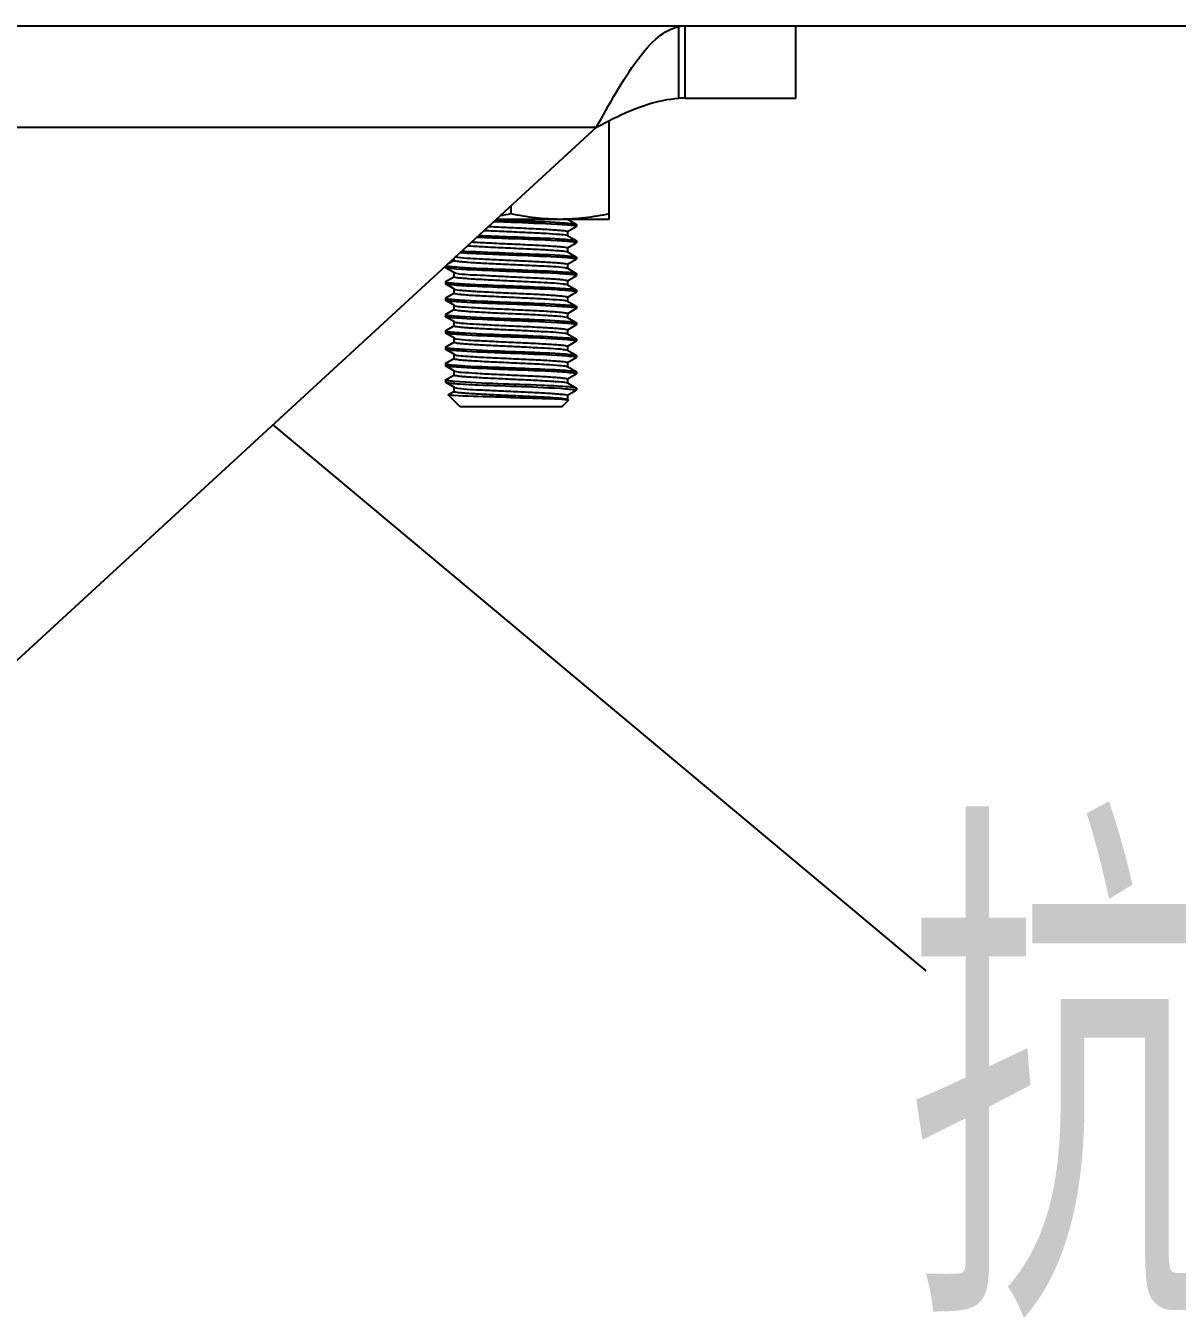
# Model space of a CAD drawing. Extents: x 1031190 to 1725648, y 733081 to 1571294.
# Drawn here: x 1140606 to 1141606, y 1238075 to 1239198 of the extents above; entities that cross this region are included whole.
import ezdxf

# ---------------------------------------------------------------- set-up
doc = ezdxf.new("R2010")
doc.units = 0
doc.header["$LTSCALE"] = 1000
doc.header["$MEASUREMENT"] = 0
doc.layers.add('bz', color=2, linetype='Continuous')
doc.layers.add('W_DIM', color=4, linetype='Continuous')
doc.styles.get("Standard").update_dxf_attribs({"font": 'gbenor.shx', "bigfont": 'gbcbig.shx'})
doc.styles.add('wwp100', font='txt.shx', dxfattribs={"width": 0.7, "height": 400, "bigfont": 'hztxt.shx'})
doc.dimstyles.get("Standard").update_dxf_attribs({"dimtxt": 0.18, "dimasz": 0.18, "dimexe": 0.18, "dimexo": 0.0625, "dimgap": 0.09, "dimtad": 0, "dimtih": 1, "dimtoh": 1, "dimdec": 4, "dimzin": 0, "dimdsep": 46, "dimtxsty": 'Standard', "dimcen": 0.09, "dimadec": 0, "dimazin": 0, "dimtfac": 1, "dimtdec": 4, "dimtofl": 0, "dimtmove": 0, "dimatfit": 3, "dimfxl": 0, "dimtolj": 1, "dimtzin": 0, "dimarcsym": 0})

msp = doc.modelspace()

# ---------------------------------------------------------------- linework, layer by layer
at = {"linetype": 'Continuous'}
for p, q in [((1140206.9, 1239198.1), (1141274.8, 1239198.1)), ((1141173.4, 1239135.1), (1141173.4, 1239197.5)), ((1141178.7, 1239135.3), (1141178.7, 1239198.1)), ((1141274.8, 1239135.3), (1141274.8, 1239198.1)), ((1141178.7, 1239135.3), (1141274.8, 1239135.3)), ((1141112.8, 1239029.9), (1141112.8, 1239115.7)), ((1140206.9, 1239110.1), (1141101.8, 1239110.1)), ((1140522.9, 1238577.5), (1141101.8, 1239110.1)), ((1141027.4, 1239041.7), (1141027.4, 1239034.7)), ((1141112.8, 1239029.9), (1141014.6, 1239029.9)), ((1141076.4, 1239030.1), (1141084.2, 1239025.6)), ((1141084.2, 1239025.6), (1141084.3, 1239025.5)), ((1141084.3, 1239025.5), (1141084.3, 1239023.7)), ((1141084.2, 1239023.5), (1141076.4, 1239019.1)), ((1141076.4, 1239015.9), (1141084.2, 1239011.4)), ((1141076.6, 1239019.2), (1141076.6, 1239015.7)), ((1141084.2, 1239023.5), (1141084.3, 1239023.7)), ((1141084.2, 1239009.3), (1141076.4, 1239004.8)), ((1141076.6, 1239005), (1141076.6, 1239001.4)), ((1141084.2, 1239011.4), (1141084.3, 1239011.2)), ((1141084.2, 1239009.3), (1141084.3, 1239009.4)), ((1141084.3, 1239011.2), (1141084.3, 1239009.4)), ((1140972.4, 1238991.1), (1140978.3, 1238994.5)), ((1140978.1, 1238994.3), (1140978.1, 1238996.4)), ((1141076.6, 1238996.4), (1141076.2, 1238996.4)), ((1141076.4, 1239001.6), (1141084.2, 1238997.1)), ((1141084.2, 1238995.1), (1141076.4, 1238990.6)), ((1141076.6, 1238990.8), (1141076.6, 1238987.2)), ((1141084.2, 1238997.1), (1141084.3, 1238997)), ((1141084.2, 1238995.1), (1141084.3, 1238995.2)), ((1141084.3, 1238997), (1141084.3, 1238995.2)), ((1140970.4, 1238989.3), (1140970.4, 1238988.1)), ((1140970.5, 1238987.9), (1140970.4, 1238988.1)), ((1140978.3, 1238983.5), (1140970.5, 1238987.9)), ((1140970.5, 1238975.8), (1140978.3, 1238980.3)), ((1140978.1, 1238980.1), (1140978.1, 1238983.6)), ((1141076.4, 1238987.4), (1141084.2, 1238982.9)), ((1141084.2, 1238980.8), (1141076.4, 1238976.3)), ((1141084.2, 1238982.9), (1141084.3, 1238982.8)), ((1141084.2, 1238980.8), (1141084.3, 1238981)), ((1141084.3, 1238982.8), (1141084.3, 1238981)), ((1140970.5, 1238975.8), (1140970.4, 1238975.6)), ((1140970.4, 1238975.6), (1140970.4, 1238973.9)), ((1140970.5, 1238973.7), (1140970.4, 1238973.9)), ((1140978.3, 1238969.2), (1140970.5, 1238973.7)), ((1140978.1, 1238965.8), (1140978.1, 1238969.4)), ((1141076.2, 1238973.2), (1141076.4, 1238973.1)), ((1141076.4, 1238973.1), (1141084.2, 1238968.7)), ((1141076.6, 1238976.5), (1141076.6, 1238973)), ((1141084.2, 1238968.7), (1141084.3, 1238968.5)), ((1141084.3, 1238968.5), (1141084.3, 1238966.7)), ((1140970.5, 1238961.6), (1140970.4, 1238961.4)), ((1140970.4, 1238961.4), (1140970.4, 1238959.6)), ((1140970.5, 1238959.5), (1140970.4, 1238959.6)), ((1140970.5, 1238961.6), (1140978.3, 1238966)), ((1140978.3, 1238955), (1140970.5, 1238959.5)), ((1141084.2, 1238966.6), (1141076.4, 1238962.1)), ((1141076.4, 1238958.9), (1141084.2, 1238954.4)), ((1141076.6, 1238962.3), (1141076.6, 1238958.7)), ((1141084.2, 1238966.6), (1141084.3, 1238966.7)), ((1140970.5, 1238947.3), (1140970.4, 1238947.2)), ((1140970.4, 1238947.2), (1140970.4, 1238945.4)), ((1140970.5, 1238947.3), (1140978.3, 1238951.8)), ((1140978.1, 1238951.6), (1140978.1, 1238955.2)), ((1140978.3, 1238955), (1140978.6, 1238954.9)), ((1141084.2, 1238952.3), (1141076.4, 1238947.9)), ((1141076.6, 1238948.1), (1141076.6, 1238944.5)), ((1141084.2, 1238954.4), (1141084.3, 1238954.3)), ((1141084.2, 1238952.3), (1141084.3, 1238952.5)), ((1141084.3, 1238954.3), (1141084.3, 1238952.5)), ((1140970.5, 1238945.2), (1140970.4, 1238945.4)), ((1140978.3, 1238940.8), (1140970.5, 1238945.2)), ((1140970.5, 1238933.1), (1140978.3, 1238937.6)), ((1140978.1, 1238937.4), (1140978.1, 1238940.9)), ((1141076.6, 1238939.5), (1141076.2, 1238939.5)), ((1141076.4, 1238944.7), (1141084.2, 1238940.2)), ((1141084.2, 1238938.1), (1141076.4, 1238933.6)), ((1141084.2, 1238940.2), (1141084.3, 1238940)), ((1141084.2, 1238938.1), (1141084.3, 1238938.3)), ((1141084.3, 1238940), (1141084.3, 1238938.3)), ((1140970.5, 1238933.1), (1140970.4, 1238932.9)), ((1140970.4, 1238932.9), (1140970.4, 1238931.1)), ((1140970.5, 1238931), (1140970.4, 1238931.1)), ((1140978.3, 1238926.5), (1140970.5, 1238931)), ((1140970.5, 1238918.8), (1140978.3, 1238923.3)), ((1140978.1, 1238923.1), (1140978.1, 1238926.7)), ((1141076.4, 1238930.4), (1141084.2, 1238926)), ((1141084.2, 1238923.9), (1141076.4, 1238919.4)), ((1141076.6, 1238933.8), (1141076.6, 1238930.3)), ((1141084.2, 1238926), (1141084.3, 1238925.8)), ((1141084.2, 1238923.9), (1141084.3, 1238924)), ((1141084.3, 1238925.8), (1141084.3, 1238924)), ((1140970.5, 1238918.8), (1140970.4, 1238918.7)), ((1140970.4, 1238918.7), (1140970.4, 1238916.9)), ((1140970.5, 1238916.8), (1140970.4, 1238916.9)), ((1140978.3, 1238912.3), (1140970.5, 1238916.8)), ((1140978.1, 1238908.9), (1140978.1, 1238912.5)), ((1141076.2, 1238916.3), (1141076.4, 1238916.2)), ((1141076.4, 1238916.2), (1141084.2, 1238911.7)), ((1141076.6, 1238919.6), (1141076.6, 1238916)), ((1140970.5, 1238904.6), (1140970.4, 1238904.5)), ((1140970.4, 1238904.5), (1140970.4, 1238902.7)), ((1140970.5, 1238902.5), (1140970.4, 1238902.7)), ((1140970.5, 1238904.6), (1140978.3, 1238909.1)), ((1140978.3, 1238898), (1140970.5, 1238902.5)), ((1141084.2, 1238909.6), (1141076.4, 1238905.2)), ((1141076.4, 1238902), (1141084.2, 1238897.5)), ((1141076.6, 1238905.3), (1141076.6, 1238901.8)), ((1141084.2, 1238911.7), (1141084.3, 1238911.6)), ((1141084.2, 1238909.6), (1141084.3, 1238909.8)), ((1141084.3, 1238911.6), (1141084.3, 1238909.8)), ((1140970.4, 1238890.2), (1140970.5, 1238890.4)), ((1140970.4, 1238890.2), (1140970.4, 1238888.4)), ((1140970.5, 1238890.4), (1140978.3, 1238894.8)), ((1140970.9, 1238889.9), (1140970.7, 1238890)), ((1140978.1, 1238894.7), (1140978.1, 1238898.2)), ((1140978.3, 1238898), (1140978.6, 1238897.9)), ((1141084.2, 1238895.4), (1141076.4, 1238890.9)), ((1141076.6, 1238891.1), (1141076.6, 1238887.5)), ((1141084.2, 1238897.5), (1141084.3, 1238897.3)), ((1141084.2, 1238895.4), (1141084.3, 1238895.6)), ((1141084.3, 1238897.3), (1141084.3, 1238895.6)), ((1140970.4, 1238888.4), (1140970.5, 1238888.3)), ((1140978.3, 1238883.8), (1140970.5, 1238888.3)), ((1140972.8, 1238877.5), (1140978.3, 1238880.6)), ((1140978.1, 1238880.4), (1140978.1, 1238884)), ((1141076.4, 1238887.7), (1141084.2, 1238883.3)), ((1141084.2, 1238881.2), (1141076.4, 1238876.7)), ((1141084.3, 1238883.1), (1141084.2, 1238883.3)), ((1141084.2, 1238881.2), (1141084.3, 1238881.3)), ((1141084.3, 1238883.1), (1141084.3, 1238881.3)), ((1140972.8, 1238877.4), (1140972.8, 1238877.5)), ((1140982.9, 1238867.3), (1140972.8, 1238877.4)), ((1140982.9, 1238867.3), (1141071.8, 1238867.3)), ((1141071.8, 1238867.3), (1141077.4, 1238872.8)), ((1141076, 1238873.2), (1141076.8, 1238873.1)), ((1141076.6, 1238876.9), (1141076.6, 1238873.3)), ((1141077.4, 1238873), (1141077.4, 1238872.8))]:
    msp.add_line(p, q, dxfattribs=at)
for centre, radius, start, end in [((1141178.7, 1239041.4), 93.9, 90.0412, 93.2711), ((1141288.4, 1245690.5), 6666.6, 267.64239, 267.75562), ((1141064.3, 1238868), 157.3, 84.5776, 85.5479), ((1141073.9, 1238994.4), 7.65, 75.6696, 76.5396), ((1141064, 1238850), 161.1, 84.6498, 85.5433), ((1140991.1, 1239153.5), 165.4, 264.7268, 265.5405), ((1141064.4, 1238826.5), 156.2, 84.5514, 85.5534), ((1140990.8, 1239135.4), 161.5, 264.6569, 265.5429), ((1140990.8, 1239121.6), 161.9, 264.6627, 265.5428), ((1141064.3, 1238811.1), 157.3, 84.5776, 85.5479), ((1140990.6, 1239105.2), 159.7, 264.6243, 265.5438), ((1140979.6, 1238958), 3.29, 250.9561, 252.0907), ((1141064, 1238793.1), 161.1, 84.6498, 85.5433), ((1141073.9, 1238937.5), 7.65, 75.6696, 76.5396), ((1140991.1, 1239096.6), 165.4, 264.7268, 265.5405), ((1141064.4, 1238769.5), 156.2, 84.5514, 85.5534), ((1140990.8, 1239078.5), 161.5, 264.6569, 265.5429), ((1140990.8, 1239064.6), 161.9, 264.6627, 265.5428), ((1141064.3, 1238754.1), 157.3, 84.5776, 85.5479), ((1140979.6, 1238901), 3.29, 250.9561, 252.0907), ((1141064, 1238736.1), 161.1, 84.6498, 85.5433), ((1140993.4, 1239080.9), 194.3, 265.186, 265.5314), ((1140993.8, 1239087.5), 199.1, 265.24, 265.547), ((1141073.9, 1238880.6), 7.65, 75.6696, 76.5396)]:
    msp.add_arc(centre, radius, start, end, dxfattribs=at)
for points, knots in [([(1141101.8, 1239110.1), (1141112.9, 1239130.1), (1141128.1, 1239158.2), (1141152.8, 1239187.8), (1141166.8, 1239196.2), (1141173.4, 1239197.5)], [0, 0, 0, 0, 0.595771, 0.825429, 1, 1, 1, 1]), ([(1141101.8, 1239110.1), (1141107.7, 1239113.2), (1141130.1, 1239124.7), (1141154.7, 1239134.1), (1141173.4, 1239135.1)], [0, 0, 0, 0, 0.263255, 1, 1, 1, 1]), ([(1141027.4, 1239027.2), (1141023.3, 1239027.4), (1141018.3, 1239027.6), (1141013.3, 1239027.8), (1141012.3, 1239027.8)], [0, 0, 0, 0, 0.280726, 0.3502962, 0.3502962, 0.3502962, 0.3502962]), ([(1141070.1, 1239029.9), (1141062.9, 1239029.9), (1141048.5, 1239030.8), (1141034.4, 1239033.2), (1141027.4, 1239034.7)], [0, 0, 0, 0, 0.499234, 1, 1, 1, 1]), ([(1141027.4, 1239029), (1141032.7, 1239028.8), (1141050, 1239028.1), (1141067.3, 1239027.6), (1141079.2, 1239026.4)], [0, 0, 0, 0, 0.309919, 1, 1, 1, 1]), ([(1141076.5, 1239024.9), (1141073.5, 1239025.1), (1141057.1, 1239026.1), (1141040.7, 1239026.7), (1141027.4, 1239027.2)], [0, 0, 0, 0, 0.184493, 1, 1, 1, 1]), ([(1141112.8, 1239034.7), (1141105.7, 1239033.2), (1141091.6, 1239030.8), (1141077.2, 1239029.9), (1141070.1, 1239029.9)], [0, 0, 0, 0, 0.500766, 1, 1, 1, 1]), ([(1141079.2, 1239026.4), (1141079.8, 1239026.4), (1141081.5, 1239026.1), (1141083.3, 1239026.1), (1141084.2, 1239025.6)], [0, 0, 0, 0, 0.378482, 1, 1, 1, 1]), ([(1141083.7, 1239024), (1141083.5, 1239024.1), (1141082, 1239024.4), (1141080.4, 1239024.5), (1141079.2, 1239024.7)], [0, 0, 0, 0, 0.160696, 1, 1, 1, 1]), ([(1141027.4, 1239013), (1141022, 1239013.2), (1141012.1, 1239013.6), (1141002.1, 1239014), (1140997.5, 1239014.2)], [0, 0, 0, 0, 0.3090732, 0.5771866, 0.5771866, 0.5771866, 0.5771866]), ([(1141004.2, 1239020.3), (1141004.8, 1239020.3), (1141011.2, 1239020), (1141023.7, 1239019.4), (1141041, 1239018.6), (1141056.5, 1239017.9), (1141067.9, 1239017), (1141074, 1239016.6), (1141076, 1239016)], [0.2673996, 0.2673996, 0.2673996, 0.2673996, 0.2848149, 0.464601, 0.6497295, 0.8147596, 0.937049, 1, 1, 1, 1]), ([(1141007.8, 1239023.7), (1141009.9, 1239023.6), (1141018, 1239023.2), (1141031.9, 1239022.6), (1141048.4, 1239021.8), (1141060.9, 1239021.1), (1141068.7, 1239020.5), (1141073, 1239020.2), (1141075, 1239019.7), (1141076.6, 1239019.5), (1141076.6, 1239019.2)], [0.2952259, 0.2952259, 0.2952259, 0.2952259, 0.3597255, 0.5435065, 0.720761, 0.8677534, 0.9235306, 0.9648771, 0.9904898, 1, 1, 1, 1]), ([(1141027.4, 1239014.8), (1141032.7, 1239014.6), (1141050, 1239013.8), (1141067.3, 1239013.3), (1141079.2, 1239012.2)], [0, 0, 0, 0, 0.309586, 1, 1, 1, 1]), ([(1141076, 1239016), (1141076.1, 1239016), (1141076.2, 1239016), (1141076.4, 1239015.9), (1141076.4, 1239015.9)], [0, 0, 0, 0, 0.569522, 1, 1, 1, 1]), ([(1141084.3, 1239023.7), (1141084.3, 1239023.8), (1141084.1, 1239023.9), (1141083.9, 1239024), (1141083.7, 1239024)], [0, 0, 0, 0, 0.318595, 1, 1, 1, 1]), ([(1140984.8, 1239002.5), (1140985.6, 1239002.4), (1140999.8, 1239001.6), (1141014, 1239001.1), (1141027.4, 1239000.5)], [0.1333592, 0.1333592, 0.1333592, 0.1333592, 0.1845089, 1, 1, 1, 1]), ([(1140989.7, 1239007), (1140990.1, 1239006.9), (1140995.2, 1239006.6), (1141006.3, 1239006), (1141022.8, 1239005.2), (1141040, 1239004.4), (1141055.5, 1239003.7), (1141067.1, 1239002.8), (1141073.5, 1239002.4), (1141075.7, 1239001.9)], [0.1194923, 0.1194923, 0.1194923, 0.1194923, 0.1322772, 0.2793046, 0.4565879, 0.6403849, 0.8060766, 0.931494, 1, 1, 1, 1]), ([(1140993.3, 1239010.3), (1140994.3, 1239010.2), (1141000.8, 1239009.8), (1141013.3, 1239009.2), (1141030.7, 1239008.4), (1141047.6, 1239007.6), (1141060.4, 1239006.9), (1141068.4, 1239006.3), (1141072.8, 1239006), (1141074.9, 1239005.5), (1141076.6, 1239005.3), (1141076.6, 1239005)], [0.1500082, 0.1500082, 0.1500082, 0.1500082, 0.1823338, 0.3471353, 0.5327057, 0.7133282, 0.8639751, 0.9213168, 0.9638559, 0.9902263, 1, 1, 1, 1]), ([(1141076.5, 1239010.6), (1141073.5, 1239010.9), (1141057.1, 1239011.9), (1141040.7, 1239012.5), (1141027.4, 1239013)], [0, 0, 0, 0, 0.184541, 1, 1, 1, 1]), ([(1141075.8, 1239001.8), (1141075.9, 1239001.8), (1141076.1, 1239001.8), (1141076.4, 1239001.7), (1141076.4, 1239001.6)], [0, 0, 0, 0, 0.585672, 1, 1, 1, 1]), ([(1141083.7, 1239009.8), (1141083.4, 1239009.8), (1141081.9, 1239010.2), (1141080.3, 1239010.3), (1141079, 1239010.4)], [0, 0, 0, 0, 0.16229, 1, 1, 1, 1]), ([(1141079.2, 1239012.2), (1141079.8, 1239012.1), (1141081.4, 1239011.9), (1141083.3, 1239011.9), (1141084.2, 1239011.4)], [0, 0, 0, 0, 0.378727, 1, 1, 1, 1]), ([(1141084.3, 1239009.4), (1141084.3, 1239009.5), (1141084, 1239009.7), (1141083.8, 1239009.7), (1141083.7, 1239009.8)], [0, 0, 0, 0, 0.315177, 1, 1, 1, 1]), ([(1140978.1, 1238994.3), (1140978.1, 1238994.3), (1140978.1, 1238994.3), (1140978.1, 1238994.2), (1140978.2, 1238994.2)], [0, 0, 0, 0, 0.463467, 1, 1, 1, 1]), ([(1140978.2, 1238994.2), (1140978.4, 1238993.9), (1140979.8, 1238993.8), (1140982.2, 1238993.3), (1140986.1, 1238993), (1140993.6, 1238992.4), (1141005.3, 1238991.8), (1141021, 1238991), (1141037.4, 1238990.3), (1141055.2, 1238989.4), (1141067.4, 1238988.9), (1141074.2, 1238987.9)], [0, 0, 0, 0, 0.011937, 0.038615, 0.07957, 0.133598, 0.274096, 0.443272, 0.620779, 0.785256, 1, 1, 1, 1]), ([(1140981.1, 1238997.1), (1140988.3, 1238996.1), (1141000.9, 1238995.6), (1141019.1, 1238994.7), (1141035.6, 1238994), (1141051, 1238993.2), (1141062.4, 1238992.6), (1141069.5, 1238992), (1141073.3, 1238991.7), (1141075.1, 1238991.3), (1141076.6, 1238991), (1141076.6, 1238990.8)], [0, 0, 0, 0, 0.226556, 0.394464, 0.573122, 0.741029, 0.877994, 0.929534, 0.967621, 0.99116, 1, 1, 1, 1]), ([(1141027.4, 1238998.8), (1141022.1, 1238999), (1141007.3, 1238999.6), (1140992.4, 1239000.1), (1140982.9, 1239000.8)], [0, 0, 0, 0, 0.3078949, 0.8635376, 0.8635376, 0.8635376, 0.8635376]), ([(1141027.4, 1239000.5), (1141032.7, 1239000.3), (1141049.9, 1238999.6), (1141067.1, 1238999.1), (1141079, 1238998)], [0, 0, 0, 0, 0.308784, 1, 1, 1, 1]), ([(1141076.2, 1238996.4), (1141073.2, 1238996.7), (1141056.9, 1238997.6), (1141040.6, 1238998.2), (1141027.4, 1238998.8)], [0, 0, 0, 0, 0.186017, 1, 1, 1, 1]), ([(1141082.3, 1238995.8), (1141082, 1238995.9), (1141080.1, 1238996.1), (1141078.1, 1238996.3), (1141076.6, 1238996.4)], [0, 0, 0, 0, 0.190958, 1, 1, 1, 1]), ([(1141079, 1238998), (1141079.7, 1238997.9), (1141081.4, 1238997.7), (1141083.2, 1238997.7), (1141084.2, 1238997.1)], [0, 0, 0, 0, 0.379378, 1, 1, 1, 1]), ([(1141084.3, 1238995.2), (1141084.3, 1238995.3), (1141083.6, 1238995.8), (1141083, 1238995.7), (1141082.3, 1238995.8)], [0, 0, 0, 0, 0.092798, 1, 1, 1, 1]), ([(1140975.7, 1238987.1), (1140975.1, 1238987.2), (1140973.4, 1238987.4), (1140971.5, 1238987.4), (1140970.5, 1238987.9)], [0, 0, 0, 0, 0.379419, 1, 1, 1, 1]), ([(1140971.1, 1238989.5), (1140971.3, 1238989.5), (1140972.9, 1238989.1), (1140974.5, 1238989), (1140975.9, 1238988.9)], [0, 0, 0, 0, 0.163149, 1, 1, 1, 1]), ([(1141027.4, 1238984.5), (1141022, 1238984.7), (1141004.8, 1238985.5), (1140987.6, 1238986), (1140975.7, 1238987.1)], [0, 0, 0, 0, 0.308711, 1, 1, 1, 1]), ([(1140978.1, 1238980.1), (1140978.1, 1238979.8), (1140979.5, 1238979.6), (1140981.3, 1238979.2), (1140985, 1238978.9), (1140991.9, 1238978.3), (1141003.1, 1238977.7), (1141018.2, 1238976.9), (1141034.4, 1238976.2), (1141052.8, 1238975.3), (1141065.6, 1238974.7), (1141072.9, 1238973.8)], [0, 0, 0, 0, 0.008683, 0.031763, 0.069103, 0.119686, 0.254361, 0.420111, 0.597552, 0.765912, 1, 1, 1, 1]), ([(1140978.2, 1238988.7), (1140981.2, 1238988.4), (1140997.6, 1238987.4), (1141014, 1238986.8), (1141027.4, 1238986.3)], [0, 0, 0, 0, 0.184619, 1, 1, 1, 1]), ([(1140978.3, 1238983.5), (1140978.5, 1238983.4), (1140979, 1238983.2), (1140979.6, 1238983.1), (1140979.9, 1238983)], [0, 0, 0, 0, 0.374139, 1, 1, 1, 1]), ([(1140979.9, 1238983), (1140986.6, 1238981.9), (1140998.9, 1238981.6), (1141016.9, 1238980.5), (1141033.7, 1238979.8), (1141049.7, 1238979), (1141061.7, 1238978.4), (1141069.1, 1238977.8), (1141073.1, 1238977.5), (1141075, 1238977), (1141076.6, 1238976.8), (1141076.6, 1238976.5)], [0, 0, 0, 0, 0.210773, 0.377666, 0.558838, 0.731273, 0.873076, 0.926648, 0.966309, 0.990838, 1, 1, 1, 1]), ([(1141027.4, 1238986.3), (1141032.2, 1238986.1), (1141048.6, 1238985.4), (1141065, 1238984.9), (1141076.4, 1238984)], [0, 0, 0, 0, 0.297814, 1, 1, 1, 1]), ([(1141076.5, 1238982.2), (1141073.5, 1238982.4), (1141057.1, 1238983.4), (1141040.7, 1238984), (1141027.4, 1238984.5)], [0, 0, 0, 0, 0.184504, 1, 1, 1, 1]), ([(1141074.2, 1238987.9), (1141074.5, 1238987.9), (1141075.2, 1238987.7), (1141076, 1238987.6), (1141076.4, 1238987.4)], [0, 0, 0, 0, 0.353551, 1, 1, 1, 1]), ([(1141076.4, 1238984), (1141078.2, 1238983.8), (1141080.7, 1238983.5), (1141083.4, 1238983.3), (1141084.2, 1238982.9)], [0, 0, 0, 0, 0.683777, 1, 1, 1, 1]), ([(1141083.7, 1238981.3), (1141083.5, 1238981.4), (1141082, 1238981.7), (1141080.5, 1238981.8), (1141079.2, 1238981.9)], [0, 0, 0, 0, 0.160861, 1, 1, 1, 1]), ([(1141084.3, 1238981), (1141084.3, 1238981), (1141084.1, 1238981.2), (1141083.9, 1238981.3), (1141083.7, 1238981.3)], [0, 0, 0, 0, 0.319044, 1, 1, 1, 1]), ([(1140970.4, 1238975.6), (1140970.4, 1238975.6), (1140970.6, 1238975.4), (1140970.8, 1238975.4), (1140971, 1238975.3)], [0, 0, 0, 0, 0.318137, 1, 1, 1, 1]), ([(1140975.7, 1238972.9), (1140975.1, 1238972.9), (1140973.4, 1238973.2), (1140971.5, 1238973.2), (1140970.5, 1238973.7)], [0, 0, 0, 0, 0.379512, 1, 1, 1, 1]), ([(1140971, 1238975.3), (1140971.2, 1238975.2), (1140972.8, 1238974.9), (1140974.4, 1238974.8), (1140975.7, 1238974.6)], [0, 0, 0, 0, 0.159502, 1, 1, 1, 1]), ([(1141027.4, 1238970.3), (1141022, 1238970.5), (1141004.8, 1238971.2), (1140987.6, 1238971.8), (1140975.7, 1238972.9)], [0, 0, 0, 0, 0.308641, 1, 1, 1, 1]), ([(1140978.2, 1238974.4), (1140981.2, 1238974.2), (1140997.6, 1238973.2), (1141014, 1238972.6), (1141027.4, 1238972.1)], [0, 0, 0, 0, 0.184538, 1, 1, 1, 1]), ([(1140978.3, 1238969.2), (1140978.4, 1238969.2), (1140978.6, 1238969.1), (1140978.9, 1238969), (1140979, 1238969)], [0, 0, 0, 0, 0.406881, 1, 1, 1, 1]), ([(1140979, 1238969), (1140981.2, 1238968.4), (1140987.6, 1238968), (1140999.3, 1238967.2), (1141014.7, 1238966.4), (1141031.9, 1238965.6), (1141048.4, 1238964.9), (1141060.9, 1238964.2), (1141068.7, 1238963.6), (1141073, 1238963.2), (1141075, 1238962.8), (1141076.6, 1238962.6), (1141076.6, 1238962.3)], [0, 0, 0, 0, 0.068576, 0.194029, 0.359725, 0.543506, 0.720761, 0.867753, 0.923531, 0.964877, 0.99049, 1, 1, 1, 1]), ([(1141027.4, 1238972.1), (1141032.7, 1238971.9), (1141050, 1238971.1), (1141067.3, 1238970.6), (1141079.2, 1238969.5)], [0, 0, 0, 0, 0.309919, 1, 1, 1, 1]), ([(1141076.5, 1238967.9), (1141073.5, 1238968.2), (1141057.1, 1238969.2), (1141040.7, 1238969.8), (1141027.4, 1238970.3)], [0, 0, 0, 0, 0.184493, 1, 1, 1, 1]), ([(1141072.9, 1238973.8), (1141073.3, 1238973.8), (1141074.4, 1238973.6), (1141075.5, 1238973.5), (1141076.2, 1238973.2)], [0, 0, 0, 0, 0.341642, 1, 1, 1, 1]), ([(1141079.2, 1238969.5), (1141079.8, 1238969.4), (1141081.5, 1238969.2), (1141083.3, 1238969.2), (1141084.2, 1238968.7)], [0, 0, 0, 0, 0.378482, 1, 1, 1, 1]), ([(1140970.4, 1238961.4), (1140970.4, 1238961.3), (1140970.7, 1238961.2), (1140970.9, 1238961.1), (1140971.1, 1238961.1)], [0, 0, 0, 0, 0.314295, 1, 1, 1, 1]), ([(1140975.7, 1238958.6), (1140975, 1238958.7), (1140973.3, 1238958.9), (1140971.5, 1238958.9), (1140970.5, 1238959.5)], [0, 0, 0, 0, 0.379133, 1, 1, 1, 1]), ([(1140971.1, 1238961.1), (1140971.3, 1238961), (1140972.9, 1238960.7), (1140974.4, 1238960.5), (1140975.7, 1238960.4)], [0, 0, 0, 0, 0.163341, 1, 1, 1, 1]), ([(1141027.4, 1238956.1), (1141022, 1238956.3), (1141004.8, 1238957), (1140987.5, 1238957.5), (1140975.7, 1238958.6)], [0, 0, 0, 0, 0.309073, 1, 1, 1, 1]), ([(1140978.1, 1238965.8), (1140978.1, 1238965.5), (1140979.8, 1238965.3), (1140981.8, 1238964.9), (1140986.2, 1238964.5), (1140994.2, 1238963.9), (1141006.9, 1238963.2), (1141023.7, 1238962.5), (1141041, 1238961.6), (1141056.5, 1238960.9), (1141067.9, 1238960), (1141074, 1238959.7), (1141076, 1238959.1)], [0, 0, 0, 0, 0.009703, 0.035887, 0.07813, 0.135078, 0.284815, 0.464601, 0.649729, 0.81476, 0.937049, 1, 1, 1, 1]), ([(1140978.2, 1238960.2), (1140981.2, 1238960), (1140997.6, 1238959), (1141014, 1238958.4), (1141027.4, 1238957.8)], [0, 0, 0, 0, 0.184553, 1, 1, 1, 1]), ([(1141027.4, 1238957.8), (1141032.7, 1238957.6), (1141050, 1238956.9), (1141067.3, 1238956.4), (1141079.2, 1238955.3)], [0, 0, 0, 0, 0.309586, 1, 1, 1, 1]), ([(1141076, 1238959.1), (1141076.1, 1238959.1), (1141076.2, 1238959), (1141076.4, 1238958.9), (1141076.4, 1238958.9)], [0, 0, 0, 0, 0.569522, 1, 1, 1, 1]), ([(1141083.7, 1238967.1), (1141083.5, 1238967.1), (1141082, 1238967.4), (1141080.4, 1238967.6), (1141079.2, 1238967.7)], [0, 0, 0, 0, 0.160696, 1, 1, 1, 1]), ([(1141084.3, 1238966.7), (1141084.3, 1238966.8), (1141084.1, 1238967), (1141083.9, 1238967), (1141083.7, 1238967.1)], [0, 0, 0, 0, 0.318595, 1, 1, 1, 1]), ([(1140970.4, 1238947.2), (1140970.4, 1238947.1), (1140970.6, 1238946.9), (1140970.8, 1238946.9), (1140971, 1238946.8)], [0, 0, 0, 0, 0.319254, 1, 1, 1, 1]), ([(1140971, 1238946.8), (1140971.2, 1238946.8), (1140972.8, 1238946.5), (1140974.3, 1238946.3), (1140975.7, 1238946.2)], [0, 0, 0, 0, 0.159053, 1, 1, 1, 1]), ([(1140978.1, 1238951.6), (1140978.1, 1238951.3), (1140979.8, 1238951.1), (1140981.7, 1238950.7), (1140986, 1238950.3), (1140993.8, 1238949.7), (1141006.3, 1238949), (1141022.8, 1238948.3), (1141040, 1238947.5), (1141055.5, 1238946.7), (1141067.1, 1238945.9), (1141073.5, 1238945.5), (1141075.7, 1238944.9)], [0, 0, 0, 0, 0.009517, 0.035128, 0.076492, 0.132277, 0.279305, 0.456588, 0.640385, 0.806077, 0.931494, 1, 1, 1, 1]), ([(1140978.2, 1238946), (1140981.2, 1238945.7), (1140997.6, 1238944.7), (1141014, 1238944.1), (1141027.4, 1238943.6)], [0, 0, 0, 0, 0.184509, 1, 1, 1, 1]), ([(1140978.6, 1238954.8), (1140980.5, 1238954.2), (1140986.6, 1238953.9), (1140997.9, 1238953), (1141013.3, 1238952.3), (1141030.7, 1238951.5), (1141047.6, 1238950.7), (1141060.4, 1238950), (1141068.4, 1238949.4), (1141072.8, 1238949), (1141074.9, 1238948.6), (1141076.6, 1238948.4), (1141076.6, 1238948.1)], [0, 0, 0, 0, 0.061098, 0.182334, 0.347135, 0.532706, 0.713328, 0.863975, 0.921317, 0.963856, 0.990226, 1, 1, 1, 1]), ([(1141076.5, 1238953.7), (1141073.5, 1238953.9), (1141057.1, 1238954.9), (1141040.7, 1238955.5), (1141027.4, 1238956.1)], [0, 0, 0, 0, 0.184541, 1, 1, 1, 1]), ([(1141083.7, 1238952.8), (1141083.4, 1238952.9), (1141081.9, 1238953.2), (1141080.3, 1238953.4), (1141079, 1238953.5)], [0, 0, 0, 0, 0.16229, 1, 1, 1, 1]), ([(1141079.2, 1238955.3), (1141079.8, 1238955.2), (1141081.4, 1238955), (1141083.3, 1238955), (1141084.2, 1238954.4)], [0, 0, 0, 0, 0.378727, 1, 1, 1, 1]), ([(1141084.3, 1238952.5), (1141084.3, 1238952.6), (1141084, 1238952.7), (1141083.8, 1238952.8), (1141083.7, 1238952.8)], [0, 0, 0, 0, 0.315177, 1, 1, 1, 1]), ([(1140975.9, 1238944.4), (1140975.2, 1238944.4), (1140973.4, 1238944.7), (1140971.5, 1238944.7), (1140970.5, 1238945.2)], [0, 0, 0, 0, 0.380051, 1, 1, 1, 1]), ([(1141027.4, 1238941.8), (1141022.1, 1238942), (1141004.9, 1238942.8), (1140987.7, 1238943.3), (1140975.9, 1238944.4)], [0, 0, 0, 0, 0.307895, 1, 1, 1, 1]), ([(1140978.1, 1238937.4), (1140978.1, 1238937.4), (1140978.1, 1238937.3), (1140978.1, 1238937.3), (1140978.2, 1238937.3)], [0, 0, 0, 0, 0.463467, 1, 1, 1, 1]), ([(1140978.2, 1238937.3), (1140978.4, 1238937), (1140979.8, 1238936.8), (1140982.2, 1238936.4), (1140986.1, 1238936.1), (1140993.6, 1238935.5), (1141005.3, 1238934.9), (1141021, 1238934.1), (1141037.4, 1238933.4), (1141055.2, 1238932.4), (1141067.4, 1238932), (1141074.2, 1238931)], [0, 0, 0, 0, 0.011937, 0.038615, 0.07957, 0.133598, 0.274096, 0.443272, 0.620779, 0.785256, 1, 1, 1, 1]), ([(1140978.3, 1238940.8), (1140978.4, 1238940.7), (1140979.3, 1238940.4), (1140980.3, 1238940.3), (1140981.1, 1238940.1)], [0, 0, 0, 0, 0.140461, 1, 1, 1, 1]), ([(1140981.1, 1238940.1), (1140988.3, 1238939.2), (1141000.9, 1238938.7), (1141019.1, 1238937.7), (1141035.6, 1238937), (1141051, 1238936.3), (1141062.4, 1238935.6), (1141069.5, 1238935), (1141073.3, 1238934.7), (1141075.1, 1238934.3), (1141076.6, 1238934.1), (1141076.6, 1238933.8)], [0, 0, 0, 0, 0.226556, 0.394464, 0.573122, 0.741029, 0.877994, 0.929534, 0.967621, 0.99116, 1, 1, 1, 1]), ([(1141027.4, 1238943.6), (1141032.7, 1238943.4), (1141049.9, 1238942.7), (1141067.1, 1238942.2), (1141079, 1238941)], [0, 0, 0, 0, 0.308784, 1, 1, 1, 1]), ([(1141076.2, 1238939.5), (1141073.2, 1238939.7), (1141056.9, 1238940.7), (1141040.6, 1238941.3), (1141027.4, 1238941.8)], [0, 0, 0, 0, 0.186017, 1, 1, 1, 1]), ([(1141075.8, 1238944.9), (1141075.9, 1238944.9), (1141076.1, 1238944.8), (1141076.4, 1238944.7), (1141076.4, 1238944.7)], [0, 0, 0, 0, 0.585672, 1, 1, 1, 1]), ([(1141082.3, 1238938.9), (1141082, 1238938.9), (1141080.1, 1238939.2), (1141078.1, 1238939.3), (1141076.6, 1238939.5)], [0, 0, 0, 0, 0.190958, 1, 1, 1, 1]), ([(1141079, 1238941), (1141079.7, 1238941), (1141081.4, 1238940.7), (1141083.2, 1238940.7), (1141084.2, 1238940.2)], [0, 0, 0, 0, 0.379378, 1, 1, 1, 1]), ([(1141084.3, 1238938.3), (1141084.3, 1238938.3), (1141083.6, 1238938.8), (1141083, 1238938.8), (1141082.3, 1238938.9)], [0, 0, 0, 0, 0.092798, 1, 1, 1, 1]), ([(1140970.4, 1238932.9), (1140970.4, 1238932.8), (1140970.7, 1238932.7), (1140970.9, 1238932.6), (1140971.1, 1238932.6)], [0, 0, 0, 0, 0.312916, 1, 1, 1, 1]), ([(1140975.7, 1238930.2), (1140975.1, 1238930.2), (1140973.4, 1238930.5), (1140971.5, 1238930.4), (1140970.5, 1238931)], [0, 0, 0, 0, 0.379419, 1, 1, 1, 1]), ([(1140971.1, 1238932.6), (1140971.3, 1238932.5), (1140972.9, 1238932.2), (1140974.5, 1238932), (1140975.9, 1238931.9)], [0, 0, 0, 0, 0.163149, 1, 1, 1, 1]), ([(1141027.4, 1238927.6), (1141022, 1238927.8), (1141004.8, 1238928.5), (1140987.6, 1238929), (1140975.7, 1238930.2)], [0, 0, 0, 0, 0.308711, 1, 1, 1, 1]), ([(1140978.2, 1238931.7), (1140981.2, 1238931.5), (1140997.6, 1238930.5), (1141014, 1238929.9), (1141027.4, 1238929.4)], [0, 0, 0, 0, 0.184619, 1, 1, 1, 1]), ([(1140978.3, 1238926.5), (1140978.5, 1238926.4), (1140979, 1238926.3), (1140979.6, 1238926.1), (1140979.9, 1238926.1)], [0, 0, 0, 0, 0.374139, 1, 1, 1, 1]), ([(1140979.9, 1238926.1), (1140986.6, 1238924.9), (1140998.9, 1238924.6), (1141016.9, 1238923.6), (1141033.7, 1238922.9), (1141049.7, 1238922.1), (1141061.7, 1238921.4), (1141069.1, 1238920.8), (1141073.1, 1238920.5), (1141075, 1238920.1), (1141076.6, 1238919.9), (1141076.6, 1238919.6)], [0, 0, 0, 0, 0.210773, 0.377666, 0.558838, 0.731273, 0.873076, 0.926648, 0.966309, 0.990838, 1, 1, 1, 1]), ([(1141027.4, 1238929.4), (1141032.2, 1238929.2), (1141048.6, 1238928.5), (1141065, 1238927.9), (1141076.4, 1238927)], [0, 0, 0, 0, 0.297814, 1, 1, 1, 1]), ([(1141076.5, 1238925.2), (1141073.5, 1238925.5), (1141057.1, 1238926.5), (1141040.7, 1238927.1), (1141027.4, 1238927.6)], [0, 0, 0, 0, 0.184504, 1, 1, 1, 1]), ([(1141074.2, 1238931), (1141074.5, 1238930.9), (1141075.2, 1238930.8), (1141076, 1238930.7), (1141076.4, 1238930.4)], [0, 0, 0, 0, 0.353551, 1, 1, 1, 1]), ([(1141076.4, 1238927), (1141078.2, 1238926.9), (1141080.7, 1238926.5), (1141083.4, 1238926.4), (1141084.2, 1238926)], [0, 0, 0, 0, 0.683777, 1, 1, 1, 1]), ([(1141083.7, 1238924.4), (1141083.5, 1238924.4), (1141082, 1238924.7), (1141080.5, 1238924.9), (1141079.2, 1238925)], [0, 0, 0, 0, 0.160861, 1, 1, 1, 1]), ([(1141084.3, 1238924), (1141084.3, 1238924.1), (1141084.1, 1238924.3), (1141083.9, 1238924.3), (1141083.7, 1238924.4)], [0, 0, 0, 0, 0.319044, 1, 1, 1, 1]), ([(1140970.4, 1238918.7), (1140970.4, 1238918.6), (1140970.6, 1238918.5), (1140970.8, 1238918.4), (1140971, 1238918.4)], [0, 0, 0, 0, 0.318137, 1, 1, 1, 1]), ([(1140975.7, 1238915.9), (1140975.1, 1238916), (1140973.4, 1238916.2), (1140971.5, 1238916.2), (1140970.5, 1238916.8)], [0, 0, 0, 0, 0.379512, 1, 1, 1, 1]), ([(1140971, 1238918.4), (1140971.2, 1238918.3), (1140972.8, 1238918), (1140974.4, 1238917.8), (1140975.7, 1238917.7)], [0, 0, 0, 0, 0.159502, 1, 1, 1, 1]), ([(1141027.4, 1238913.4), (1141022, 1238913.6), (1141004.8, 1238914.3), (1140987.6, 1238914.8), (1140975.7, 1238915.9)], [0, 0, 0, 0, 0.308641, 1, 1, 1, 1]), ([(1140978.1, 1238923.1), (1140978.1, 1238922.9), (1140979.5, 1238922.7), (1140981.3, 1238922.3), (1140985, 1238921.9), (1140991.9, 1238921.4), (1141003.1, 1238920.7), (1141018.2, 1238920), (1141034.4, 1238919.3), (1141052.8, 1238918.3), (1141065.6, 1238917.8), (1141072.9, 1238916.9)], [0, 0, 0, 0, 0.008683, 0.031763, 0.069103, 0.119686, 0.254361, 0.420111, 0.597552, 0.765912, 1, 1, 1, 1]), ([(1140978.2, 1238917.5), (1140981.2, 1238917.3), (1140997.6, 1238916.3), (1141014, 1238915.7), (1141027.4, 1238915.1)], [0, 0, 0, 0, 0.184538, 1, 1, 1, 1]), ([(1140978.3, 1238912.3), (1140978.4, 1238912.2), (1140978.6, 1238912.1), (1140978.9, 1238912.1), (1140979, 1238912)], [0, 0, 0, 0, 0.406881, 1, 1, 1, 1]), ([(1140979, 1238912), (1140981.2, 1238911.5), (1140987.6, 1238911.1), (1140999.3, 1238910.2), (1141014.7, 1238909.5), (1141031.9, 1238908.7), (1141048.4, 1238907.9), (1141060.9, 1238907.3), (1141068.7, 1238906.6), (1141073, 1238906.3), (1141075, 1238905.9), (1141076.6, 1238905.7), (1141076.6, 1238905.3)], [0, 0, 0, 0, 0.068576, 0.194029, 0.359725, 0.543506, 0.720761, 0.867753, 0.923531, 0.964877, 0.99049, 1, 1, 1, 1]), ([(1141027.4, 1238915.1), (1141032.7, 1238914.9), (1141050, 1238914.2), (1141067.3, 1238913.7), (1141079.2, 1238912.5)], [0, 0, 0, 0, 0.309919, 1, 1, 1, 1]), ([(1141076.5, 1238911), (1141073.5, 1238911.2), (1141057.1, 1238912.2), (1141040.7, 1238912.8), (1141027.4, 1238913.4)], [0, 0, 0, 0, 0.184493, 1, 1, 1, 1]), ([(1141072.9, 1238916.9), (1141073.3, 1238916.9), (1141074.4, 1238916.7), (1141075.5, 1238916.6), (1141076.2, 1238916.3)], [0, 0, 0, 0, 0.341642, 1, 1, 1, 1]), ([(1141079.2, 1238912.5), (1141079.8, 1238912.5), (1141081.5, 1238912.2), (1141083.3, 1238912.3), (1141084.2, 1238911.7)], [0, 0, 0, 0, 0.378482, 1, 1, 1, 1]), ([(1140970.4, 1238904.5), (1140970.4, 1238904.4), (1140970.7, 1238904.2), (1140970.9, 1238904.2), (1140971.1, 1238904.1)], [0, 0, 0, 0, 0.314295, 1, 1, 1, 1]), ([(1140975.7, 1238901.7), (1140975, 1238901.8), (1140973.3, 1238902), (1140971.5, 1238902), (1140970.5, 1238902.5)], [0, 0, 0, 0, 0.379133, 1, 1, 1, 1]), ([(1140971.1, 1238904.1), (1140971.3, 1238904), (1140972.9, 1238903.7), (1140974.4, 1238903.6), (1140975.7, 1238903.5)], [0, 0, 0, 0, 0.163341, 1, 1, 1, 1]), ([(1141027.4, 1238899.1), (1141022, 1238899.3), (1141004.8, 1238900.1), (1140987.5, 1238900.6), (1140975.7, 1238901.7)], [0, 0, 0, 0, 0.309073, 1, 1, 1, 1]), ([(1140978.1, 1238908.9), (1140978.1, 1238908.6), (1140979.8, 1238908.4), (1140981.8, 1238907.9), (1140986.2, 1238907.6), (1140994.2, 1238907), (1141006.9, 1238906.3), (1141023.7, 1238905.5), (1141041, 1238904.7), (1141056.5, 1238904), (1141067.9, 1238903.1), (1141074, 1238902.7), (1141076, 1238902.1)], [0, 0, 0, 0, 0.009703, 0.035887, 0.07813, 0.135078, 0.284815, 0.464601, 0.649729, 0.81476, 0.937049, 1, 1, 1, 1]), ([(1140978.2, 1238903.3), (1140981.2, 1238903), (1140997.6, 1238902), (1141014, 1238901.4), (1141027.4, 1238900.9)], [0, 0, 0, 0, 0.184553, 1, 1, 1, 1]), ([(1141027.4, 1238900.9), (1141032.7, 1238900.7), (1141050, 1238899.9), (1141067.3, 1238899.4), (1141079.2, 1238898.3)], [0, 0, 0, 0, 0.309586, 1, 1, 1, 1]), ([(1141076, 1238902.1), (1141076.1, 1238902.1), (1141076.2, 1238902.1), (1141076.4, 1238902), (1141076.4, 1238902)], [0, 0, 0, 0, 0.569522, 1, 1, 1, 1]), ([(1141083.7, 1238910.1), (1141083.5, 1238910.2), (1141082, 1238910.5), (1141080.4, 1238910.6), (1141079.2, 1238910.8)], [0, 0, 0, 0, 0.160696, 1, 1, 1, 1]), ([(1141084.3, 1238909.8), (1141084.3, 1238909.9), (1141084.1, 1238910), (1141083.9, 1238910.1), (1141083.7, 1238910.1)], [0, 0, 0, 0, 0.318595, 1, 1, 1, 1]), ([(1140970.7, 1238890), (1140970.6, 1238890), (1140970.5, 1238890.1), (1140970.4, 1238890.2), (1140970.4, 1238890.2)], [0, 0, 0, 0, 0.649818, 1, 1, 1, 1]), ([(1140977.3, 1238889.1), (1140976.6, 1238889.2), (1140974.4, 1238889.4), (1140972.3, 1238889.5), (1140970.9, 1238889.9)], [0, 0, 0, 0, 0.350995, 1, 1, 1, 1]), ([(1140978.1, 1238894.7), (1140978.1, 1238894.4), (1140979.8, 1238894.2), (1140981.7, 1238893.7), (1140986, 1238893.4), (1140993.8, 1238892.8), (1141006.3, 1238892.1), (1141022.8, 1238891.3), (1141040, 1238890.5), (1141055.5, 1238889.8), (1141067.1, 1238889), (1141073.5, 1238888.5), (1141075.7, 1238888)], [0, 0, 0, 0, 0.009517, 0.035128, 0.076492, 0.132277, 0.279305, 0.456588, 0.640385, 0.806077, 0.931494, 1, 1, 1, 1]), ([(1140978.6, 1238897.9), (1140980.5, 1238897.3), (1140986.6, 1238897), (1140997.9, 1238896), (1141013.3, 1238895.3), (1141030.7, 1238894.5), (1141047.6, 1238893.7), (1141060.4, 1238893.1), (1141068.4, 1238892.4), (1141072.8, 1238892.1), (1141074.9, 1238891.6), (1141076.6, 1238891.4), (1141076.6, 1238891.1)], [0, 0, 0, 0, 0.061098, 0.182334, 0.347135, 0.532706, 0.713328, 0.863975, 0.921317, 0.963856, 0.990226, 1, 1, 1, 1]), ([(1141076.5, 1238896.8), (1141073.5, 1238897), (1141057.1, 1238898), (1141040.7, 1238898.6), (1141027.4, 1238899.1)], [0, 0, 0, 0, 0.184541, 1, 1, 1, 1]), ([(1141083.7, 1238895.9), (1141083.4, 1238896), (1141081.9, 1238896.3), (1141080.3, 1238896.4), (1141079, 1238896.5)], [0, 0, 0, 0, 0.16229, 1, 1, 1, 1]), ([(1141079.2, 1238898.3), (1141079.8, 1238898.2), (1141081.4, 1238898), (1141083.3, 1238898), (1141084.2, 1238897.5)], [0, 0, 0, 0, 0.378727, 1, 1, 1, 1]), ([(1141084.3, 1238895.6), (1141084.3, 1238895.6), (1141084, 1238895.8), (1141083.8, 1238895.9), (1141083.7, 1238895.9)], [0, 0, 0, 0, 0.315177, 1, 1, 1, 1]), ([(1140970.5, 1238888.3), (1140970.7, 1238888.2), (1140971, 1238888.1), (1140971.3, 1238888), (1140971.5, 1238888)], [0, 0, 0, 0, 0.390582, 1, 1, 1, 1]), ([(1140971.5, 1238888), (1140971.8, 1238887.9), (1140973.7, 1238887.6), (1140975.6, 1238887.5), (1140977.1, 1238887.3)], [0, 0, 0, 0, 0.173481, 1, 1, 1, 1]), ([(1140978.1, 1238880.4), (1140978.1, 1238880.4), (1140978.1, 1238880.4), (1140978.1, 1238880.4), (1140978.2, 1238880.3)], [0, 0, 0, 0, 0.463467, 1, 1, 1, 1]), ([(1140978.2, 1238880.3), (1140978.4, 1238880.1), (1140979.8, 1238879.9), (1140982.2, 1238879.4), (1140986.1, 1238879.1), (1140993.6, 1238878.5), (1141005.3, 1238877.9), (1141021, 1238877.2), (1141037.4, 1238876.4), (1141055.2, 1238875.5), (1141067.4, 1238875), (1141074.2, 1238874)], [0, 0, 0, 0, 0.011937, 0.038615, 0.07957, 0.133598, 0.274096, 0.443272, 0.620779, 0.785256, 1, 1, 1, 1]), ([(1140978.3, 1238887.2), (1140985, 1238886.7), (1141017.1, 1238885.1), (1141049.3, 1238884.5), (1141074.7, 1238882.7)], [0, 0, 0, 0, 0.208808, 1, 1, 1, 1]), ([(1140978.3, 1238883.8), (1140978.4, 1238883.7), (1140979.3, 1238883.4), (1140980.3, 1238883.3), (1140981.1, 1238883.2)], [0, 0, 0, 0, 0.140461, 1, 1, 1, 1]), ([(1141075.1, 1238884.4), (1141068.1, 1238884.9), (1141035.8, 1238886.5), (1141003.5, 1238887), (1140978.4, 1238889)], [0, 0, 0, 0, 0.218132, 1, 1, 1, 1]), ([(1140981.1, 1238883.2), (1140988.3, 1238882.2), (1141000.9, 1238881.7), (1141019.1, 1238880.8), (1141035.6, 1238880.1), (1141051, 1238879.3), (1141062.4, 1238878.7), (1141069.5, 1238878.1), (1141073.3, 1238877.8), (1141075.1, 1238877.4), (1141076.6, 1238877.2), (1141076.6, 1238876.9)], [0, 0, 0, 0, 0.226556, 0.394464, 0.573122, 0.741029, 0.877994, 0.929534, 0.967621, 0.99116, 1, 1, 1, 1]), ([(1141074.7, 1238882.7), (1141075.4, 1238882.6), (1141077.8, 1238882.4), (1141080.2, 1238882.2), (1141081.8, 1238882)], [0, 0, 0, 0, 0.307232, 1, 1, 1, 1]), ([(1141082.1, 1238883.7), (1141081.6, 1238883.8), (1141079.3, 1238884.1), (1141077, 1238884.3), (1141075.1, 1238884.4)], [0, 0, 0, 0, 0.189241, 1, 1, 1, 1]), ([(1141075.8, 1238888), (1141075.9, 1238887.9), (1141076.1, 1238887.9), (1141076.4, 1238887.8), (1141076.4, 1238887.7)], [0, 0, 0, 0, 0.585672, 1, 1, 1, 1]), ([(1141081.8, 1238882), (1141082.5, 1238881.9), (1141083.1, 1238881.7), (1141084.3, 1238881.6), (1141084.3, 1238881.3)], [0, 0, 0, 0, 0.726573, 1, 1, 1, 1]), ([(1141084.2, 1238883.3), (1141084.1, 1238883.3), (1141083.4, 1238883.6), (1141082.7, 1238883.6), (1141082.1, 1238883.7)], [0, 0, 0, 0, 0.144741, 1, 1, 1, 1]), ([(1140973.2, 1238877.2), (1140973.1, 1238877.2), (1140973, 1238877.3), (1140972.8, 1238877.3), (1140972.8, 1238877.4)], [0, 0, 0, 0, 0.644165, 1, 1, 1, 1]), ([(1140977.4, 1238876.8), (1140976.9, 1238876.8), (1140975.5, 1238876.9), (1140974.1, 1238877), (1140973.2, 1238877.2)], [0, 0, 0, 0, 0.347295, 1, 1, 1, 1]), ([(1141027.4, 1238875.1), (1141022.2, 1238875.2), (1141005.5, 1238875.7), (1140988.9, 1238876), (1140977.4, 1238876.8)], [0, 0, 0, 0, 0.310462, 1, 1, 1, 1]), ([(1141027.4, 1238875.1), (1141037.7, 1238874.8), (1141053.9, 1238874.2), (1141070.2, 1238873.9), (1141076, 1238873.2)], [0, 0, 0, 0, 0.636179, 1, 1, 1, 1]), ([(1141074.2, 1238874), (1141074.5, 1238874), (1141075.2, 1238873.8), (1141076, 1238873.7), (1141076.4, 1238873.5)], [0, 0, 0, 0, 0.353551, 1, 1, 1, 1]), ([(1141076.8, 1238873.1), (1141076.9, 1238873.1), (1141077.1, 1238873.1), (1141077.3, 1238873), (1141077.4, 1238873)], [0, 0, 0, 0, 0.624047, 1, 1, 1, 1])]:
    msp.add_open_spline(points, degree=3, knots=knots, dxfattribs=at)
for points in [[(1141173.4, 1239197.5), (1141175.1, 1239197.9), (1141176.9, 1239198.1), (1141178.7, 1239198.1)], [(1141027.4, 1239034.7), (1141024.2, 1239034.1), (1141021, 1239033.4), (1141017.8, 1239032.9)], [(1140999.4, 1239015.9), (1141008.7, 1239015.5), (1141018, 1239015.2), (1141027.4, 1239014.8)], [(1140979.2, 1238997.4), (1140979.8, 1238997.2), (1140980.5, 1238997.2), (1140981.1, 1238997.1)], [(1140970.8, 1238989.6), (1140970.9, 1238989.6), (1140971, 1238989.5), (1140971.1, 1238989.5)]]:
    msp.add_open_spline(points, degree=3, dxfattribs=at)
at = {"layer": 'bz'}
msp.add_line((1129698.7, 1239198.1), (1144278.7, 1239198.1), dxfattribs=at)

# ---------------------------------------------------------------- texts
at = {"layer": 'W_DIM', "color": 7, "style": 'wwp100', "width": 0.7}
msp.add_text('抗震连接座A', height=400, dxfattribs=at).set_placement((1141370.9, 1238078.2))

# ---------------------------------------------------------------- leaders
msp.add_leader([(1140820.4, 1238851.2), (1141387.9, 1238376.7)], dimstyle='Standard', override={"dimgap": 20})

doc.saveas('drawing.dxf')
